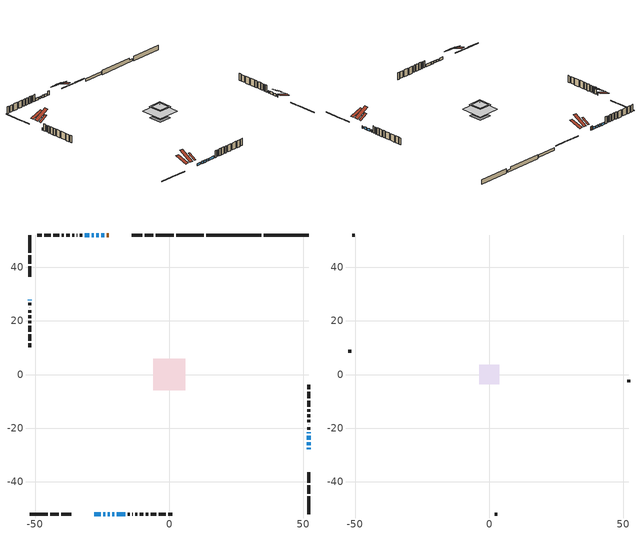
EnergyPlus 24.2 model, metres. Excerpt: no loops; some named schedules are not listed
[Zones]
conditioned space
 floor adiabatic (AdiabaticFloorConstruction): -5.89,-5.89 -5.89,5.89 5.89,5.89 5.89,-5.89 z1.83
 floor foundation (Slab1 construction): -3.08,-3.08 -3.08,3.08 3.08,3.08 3.08,-3.08 z-1.78
 floor foundation (Slab1 construction 1): -3.4,-3.4 -3.4,3.4 3.4,3.4 3.4,-3.4 z-1.58
 floor foundation (Slab1 construction 2): -2.42,-2.42 -2.42,2.42 2.42,2.42 2.42,-2.42 z-1.07
 wall outside (RimJoist1 construction): 1.63,51.97 -5.05,51.97 / -51.97,-51.97 -45.28,-51.97 / -51.97,51.97 -51.97,45.28 / 51.97,-51.97 51.97,-45.28 z0.61:0.91
 wall outside (RimJoist2 construction): -5.98,51.97 -9.12,51.97 / -44.35,-51.97 -41.21,-51.97 / -51.97,44.35 -51.97,41.21 / 51.97,-44.35 51.97,-41.21 z0.61:0.91
 wall outside (RimJoist3 construction): -10.05,51.97 -13.88,51.97 / -40.28,-51.97 -36.45,-51.97 / -51.97,40.28 -51.97,36.45 / 51.97,-40.28 51.97,-36.45 z0.61:0.91
 wall outside (AdiabaticWallConstruction 1): -22.46,51.97 -23.38,51.97 z0.61:2.64
 wall outside (AdiabaticWallConstruction): 51.97,-27.87 51.97,-27.32 / 51.97,-26.39 51.97,-25.25 / -27.87,-51.97 -25.56,-51.97 / -24.3,51.97 -25.42,51.97 / 51.97,-24.32 51.97,-22.87 / -24.63,-51.97 -23.82,-51.97 / -26.35,51.97 -27.16,51.97 / -51.97,27.87 -51.97,27.65 / 51.97,-21.95 51.97,-21.46 / -22.9,-51.97 -22.12,-51.97 / -28.09,51.97 -28.87,51.97 / -21.19,-51.97 -20.43,-51.97 / -19.5,-51.97 -16.46,-51.97 / -29.79,51.97 -31.57,51.97 z0.61:1.83
 wall outside (Wall1 construction): -32.5,51.97 -33.4,51.97 / -15.53,-51.97 -14.63,-51.97 / -51.97,26.72 -51.97,25.81 / 51.97,-20.53 51.97,-19.63 z0.61:4.27
 wall outside (Wall2 construction): -34.33,51.97 -34.4,51.97 / -13.7,-51.97 -13.63,-51.97 / -51.97,24.88 -51.97,24.82 / 51.97,-18.7 51.97,-18.63 z0.61:4.27
 wall outside (Wall3 construction): -35.33,51.97 -36.14,51.97 / -12.7,-51.97 -11.89,-51.97 / -51.97,23.89 -51.97,23.08 / 51.97,-17.7 51.97,-16.89 z0.61:4.27
 wall outside (Wall4 construction): -37.07,51.97 -38.29,51.97 / -10.96,-51.97 -9.74,-51.97 / -51.97,22.15 -51.97,20.92 / 51.97,-15.96 51.97,-14.74 z0.61:4.27
 wall outside (Wall5 construction): -39.22,51.97 -40.12,51.97 / -8.81,-51.97 -7.91,-51.97 / -51.97,20 -51.97,19.09 / 51.97,-13.81 51.97,-12.91 z0.61:4.27
 wall outside (Wall6 construction): -41.05,51.97 -43.2,51.97 / -6.98,-51.97 -4.83,-51.97 / -51.97,18.16 -51.97,16.01 / 51.97,-11.98 51.97,-9.83 z0.61:4.27
 wall outside (Wall7 construction): -44.13,51.97 -46.64,51.97 / -3.9,-51.97 -1.39,-51.97 / -51.97,15.09 -51.97,12.57 / 51.97,-8.9 51.97,-6.39 z0.61:4.27
 wall outside (Wall8 construction): -47.57,51.97 -49.13,51.97 / -0.46,-51.97 1.09,-51.97 / -51.97,11.65 -51.97,10.09 / 51.97,-5.46 51.97,-3.9 z0.61:4.27
 wall foundation (FoundationWall1 construction): 51.97,51.97 35.21,51.97 z-1.78:0.61
 wall foundation (FoundationWall2 construction): 13.85,51.97,-1.58 13.85,51.97,0.61 32.23,51.97,0.61 32.23,51.97,-0.49 34.28,51.97,-0.49 34.28,51.97,-1.58
 wall foundation (FoundationWall3 construction): 12.93,51.97 2.56,51.97 z-1.07:0.15
 window (WindowConstruction): 51.97,-27.87 51.97,-27.32 z0.61:1.83
 window (WindowConstruction 7): 51.97,-26.39 51.97,-25.25 z0.61:1.83
 window (WindowConstruction 8): -27.87,-51.97 -25.56,-51.97 z0.61:1.83
 window (WindowConstruction 9): -24.3,51.97 -25.42,51.97 z0.61:1.83
 window (WindowConstruction 10): 51.97,-24.32 51.97,-22.87 z0.61:1.83
 window (WindowConstruction 11): -24.63,-51.97 -23.83,-51.97 z0.61:1.83
 window (WindowConstruction 12): -26.35,51.97 -27.16,51.97 z0.61:1.83
 window (WindowConstruction 13): -51.97,27.87 -51.97,27.65 z0.61:1.83
 window (WindowConstruction 1): 51.97,-21.94 51.97,-21.46 z0.61:1.83
 window (WindowConstruction 2): -22.9,-51.97 -22.12,-51.97 z0.61:1.83
 window (WindowConstruction 3): -28.09,51.97 -28.87,51.97 z0.61:1.83
 window (WindowConstruction 4): -21.19,-51.97 -20.43,-51.97 z0.61:1.83
 window (WindowConstruction 5): -19.5,-51.97 -16.46,-51.97 z0.61:1.83
 window (WindowConstruction 6): -29.8,51.97 -31.57,51.97 z0.61:1.83
 door (Door): -22.47,51.97 -23.38,51.97 z0.61:2.64
 ceiling adiabatic (AdiabaticFloorConstruction): 5.89,-5.89 5.89,5.89 -5.89,5.89 -5.89,-5.89 z1.83
 roof outside (Roof5 construction): -21.54,51.97,4.27 -21.54,47.98,6.6 -20.38,47.98,6.6 -20.38,51.97,4.27; -28.8,-51.97,4.27 -28.8,-47.98,6.6 -29.96,-47.98,6.6 -29.96,-51.97,4.27; -51.97,28.8,4.27 -47.98,28.8,6.6 -47.98,29.96,6.6 -51.97,29.96,4.27; 51.97,-28.8,4.27 47.98,-28.8,6.6 47.98,-29.96,6.6 51.97,-29.96,4.27
attic - vented
 floor to conditioned space (Floor1 construction Reversed): -2.82,-2.82 -2.82,2.82 2.82,2.82 2.82,-2.82 z4.27
 floor to conditioned space (Floor2 construction Reversed): -1.9,-1.9 -1.9,1.9 1.9,1.9 1.9,-1.9 z4.27
 floor to conditioned space (Floor3 construction Reversed): -3.66,-3.66 -3.66,3.66 3.66,3.66 3.66,-3.66 z4.27
 wall outside (Wall9 construction): -50.05,51.97 -51.04,51.97 / 2.02,-51.97 3.01,-51.97 / -51.97,9.16 -51.97,8.18 / 51.97,-2.98 51.97,-1.99 z0.61:4.27
 roof outside (Roof1 construction): -16.56,51.97,4.27 -16.56,45.35,6.47 -14.81,45.35,6.47 -14.81,51.97,4.27; -33.78,-51.97,4.27 -33.78,-45.35,6.47 -35.53,-45.35,6.47 -35.53,-51.97,4.27; -51.97,33.78,4.27 -45.35,33.78,6.47 -45.35,35.53,6.47 -51.97,35.53,4.27; 51.97,-33.78,4.27 45.35,-33.78,6.47 45.35,-35.53,6.47 51.97,-35.53,4.27
 roof outside (Roof3 construction): -19.45,51.97,4.27 -19.45,45.17,8.23 -17.48,45.17,8.23 -17.48,51.97,4.27; -30.88,-51.97,4.27 -30.88,-45.17,8.23 -32.85,-45.17,8.23 -32.85,-51.97,4.27; -51.97,30.88,4.27 -45.17,30.88,8.23 -45.17,32.85,8.23 -51.97,32.85,4.27; 51.97,-30.88,4.27 45.17,-30.88,8.23 45.17,-32.85,8.23 51.97,-32.85,4.27
[Building]
Building 1: Terrain=Suburbs
[Site:Location]
Prince Albert AP_SK: Latitude {deg}=53.21; Longitude {deg}=-105.67; Time Zone {hr}=-6; Elevation {m}=428; Keep Site Location Information=Yes
[Site:GroundTemperature:Shallow]
-5.03068, -7.78458, -8.00512, -6.69825, -1.45193, 3.76996, 8.29705, 11.1649, 11.4085, 9.07601, 4.66436, -0.397337
[Site:WaterMainsTemperature]
Calculation Method=Schedule; Temperature Schedule=mains temperature schedule
[Material] Roughness=Rough; Thermal Absorptance=0.9
Name | Thickness {m} | Conductivity {W/m-K} | Density {kg/m3} | Specific Heat {J/kg-K} | Solar Absorptance | Visible Absorptance
asphalt or fiberglass shingles | 0.00635 | 0.162714 | 1121.4 | 1465.45 | 0.84 | 0.84
ceiling loosefill ins | 0.254 | 0.0480833 | 16.02 | 1046.75 | 0.7 | 0.7
ceiling loosefill ins 1 | 0.0846667 | 0.0480833 | 16.02 | 1046.75 | 0.7 | 0.7
ceiling stud and cavity | 0.1397 | 0.110961 | 65.682 | 1177.47 | 0.7 | 0.7
ceiling stud and cavity 1 | 0.1397 | 0.0852172 | 65.682 | 1177.47 | 0.7 | 0.7
ceiling stud and cavity 2 | 0.1397 | 0.0848526 | 65.682 | 1177.47 | 0.7 | 0.7
concrete 4.0 in. | 0.1016 | 1.803125 | 2242.8 | 837.4 | 0.7 | 0.7
concrete 8.0 in. | 0.2032 | 1.803125 | 2242.8 | 837.4 | 0.7 | 0.7
door material | 0.04445 | 0.053851 | 512.64 | 1214.23 | 0.7 | 0.7
exterior vertical ins | 0.080769 | 0.029427 | 32.04 | 1214.23 | 0.7 | 0.7
exterior vertical ins 1 | 0.00213351 | 0.029427 | 32.04 | 1214.23 | 0.7 | 0.7
floor covering | 0.0127 | 0.0433444 | 54.468 | 1339.84 | 0.6 | 0.6
floor rigid ins; wall rigid ins 2 | 0.512978 | 0.029427 | 32.04 | 1214.23 | 0.7 | 0.7
floor stud and cavity | 0.1397 | 1.75129 | 37.0049 | 1207.88 | 0.7 | 0.7
furniture material conditioned space 1 | 0.1524 | 0.115458 | 640.8 | 1214.23 | 0.6 | 0.6
gypsum board | 0.0127 | 0.160291 | 801 | 837.4 | 0.6 | 0.6
gypsum board 1 | 0.0127 | 0.160291 | 801 | 837.4 | 0.7 | 0.7
osb sheathing 0.5 in. | 0.0127 | 0.115458 | 512.64 | 1214.23 | 0.7 | 0.7
osb sheathing 0.75 in. | 0.01905 | 0.115458 | 512.64 | 1214.23 | 0.7 | 0.7
osb sheathing 2.0 in. | 0.0508 | 0.115458 | 512.64 | 1214.23 | 0.7 | 0.7
rim joist rigid ins; wall rigid ins 1 | 0.103632 | 0.029427 | 32.04 | 1214.23 | 0.7 | 0.7
rim joist rigid ins 1; wall rigid ins | 0.051816 | 0.029427 | 32.04 | 1214.23 | 0.7 | 0.7
rim joist stud and cavity | 0.0508 | 0.0474835 | 125.044 | 1163.47 | 0.6 | 0.6
rim joist stud and cavity 1 | 0.0508 | 0.0716628 | 125.044 | 1163.47 | 0.6 | 0.6
rim joist stud and cavity 2 | 0.0508 | 0.0423903 | 125.044 | 1163.47 | 0.6 | 0.6
roof stud and cavity | 0.2032 | 0.172583 | 78.34581 | 1123.46 | 0.7 | 0.7
wall stud and cavity | 0.1397 | 0.180727 | 139.0536 | 1170.24 | 0.7 | 0.7
wall stud and cavity 1 | 0.1397 | 0.244123 | 139.0536 | 1170.24 | 0.7 | 0.7
wall stud and cavity 10 | 0.0889 | 0.391764 | 83.0341 | 1211.67 | 0.7 | 0.7
wall stud and cavity 2 | 0.1397 | 0.186681 | 139.0536 | 1170.24 | 0.7 | 0.7
wall stud and cavity 3 | 0.1397 | 1.10207 | 139.0536 | 1170.24 | 0.7 | 0.7
wall stud and cavity 4 | 0.1397 | 0.0972285 | 139.0536 | 1170.24 | 0.7 | 0.7
wall stud and cavity 5 | 0.1397 | 0.175142 | 139.0536 | 1170.24 | 0.7 | 0.7
wall stud and cavity 6 | 0.1397 | 0.661202 | 139.0536 | 1170.24 | 0.7 | 0.7
wall stud and cavity 7 | 0.1397 | 0.133792 | 139.0536 | 1170.24 | 0.7 | 0.7
wall stud and cavity 8 | 0.0889 | 6.1454 | 50.32683 | 1063.81 | 0.6 | 0.6
wall stud and cavity 9 | 0.0889 | 0.380278 | 52.3479 | 1209.89 | 0.7 | 0.7
wood siding | 0.0254 | 0.102417 | 544.68 | 1172.36 | 0 | 0
wood siding 1 | 0.00254 | 0.102417 | 544.68 | 1172.36 | 0 | 0
wood siding 2; wood siding 3; wood siding 4 | 0.0254 | 0.102417 | 544.68 | 1172.36 | 0.7 | 0.7
[WindowMaterial:SimpleGlazingSystem]
Name | U-Factor {W/m2-K} | Solar Heat Gain Coefficient
WindowMaterial | 2.96732 | 0.62
WindowMaterial 1 | 2.97584 | 0.61
WindowMaterial 10 | 2.99401 | 0.59
WindowMaterial 11 | 3.04227 | 0.53
WindowMaterial 2 | 2.94631 | 0.64
WindowMaterial 3 | 2.77597 | 0.52
WindowMaterial 4 | 2.137767 | 0.54
WindowMaterial 5 | 2.96164 | 0.63
WindowMaterial 6 | 2.78222 | 0.56
WindowMaterial 7 | 2.01569 | 0.62
WindowMaterial 8 | 1.737468 | 0.56
WindowMaterial 9 | 2.78619 | 0.58
[Construction]
AdiabaticFloorConstruction: floor stud and cavity, floor rigid ins, osb sheathing 0.75 in., floor covering
AdiabaticWallConstruction: wood siding 3, wall rigid ins 2, wall stud and cavity 9, gypsum board
AdiabaticWallConstruction 1: wood siding 4, wall rigid ins 2, wall stud and cavity 9, gypsum board
Door: door material
Floor1 construction Reversed: gypsum board, ceiling stud and cavity, ceiling loosefill ins
Floor2 construction Reversed: gypsum board, ceiling stud and cavity 1, ceiling loosefill ins 1
Floor3 construction Reversed: gypsum board, ceiling stud and cavity 2, ceiling loosefill ins 1
FoundationWall1 construction: concrete 8.0 in., gypsum board 1
FoundationWall2 construction; FoundationWall3 construction: concrete 8.0 in.
furniture construction conditioned space 1: furniture material conditioned space 1
PartitionWallConstruction: gypsum board, wall stud and cavity 10, gypsum board
RimJoist1 construction: wood siding 2, osb sheathing 2.0 in., rim joist stud and cavity
RimJoist2 construction: wood siding 2, rim joist rigid ins, osb sheathing 2.0 in., rim joist stud and cavity 1
RimJoist3 construction: wood siding 2, rim joist rigid ins 1, osb sheathing 2.0 in., rim joist stud and cavity 2
Roof1 construction; Roof3 construction: asphalt or fiberglass shingles
Roof5 construction: asphalt or fiberglass shingles, osb sheathing 0.75 in., roof stud and cavity, gypsum board
Slab1 construction; Slab1 construction 1; Slab1 construction 2: concrete 4.0 in.
Wall1 construction: wood siding, wall rigid ins, osb sheathing 0.5 in., wall stud and cavity, gypsum board
Wall2 construction: wood siding, wall rigid ins, osb sheathing 0.5 in., wall stud and cavity 1, gypsum board
Wall3 construction: wood siding, wall rigid ins, osb sheathing 0.5 in., wall stud and cavity 2, gypsum board
Wall4 construction: wood siding, osb sheathing 0.5 in., wall stud and cavity 3, gypsum board
Wall5 construction: wood siding, osb sheathing 0.5 in., wall stud and cavity 4, gypsum board
Wall6 construction: wood siding, wall rigid ins, osb sheathing 0.5 in., wall stud and cavity 5, gypsum board
Wall7 construction: wood siding, wall rigid ins 1, osb sheathing 0.5 in., wall stud and cavity 6, gypsum board
Wall8 construction: wood siding, wall rigid ins, osb sheathing 0.5 in., wall stud and cavity 7, gypsum board
Wall9 construction: wood siding 1, wall stud and cavity 8
WindowConstruction: WindowMaterial
WindowConstruction 1: WindowMaterial 1
WindowConstruction 10: WindowMaterial 9
WindowConstruction 11; WindowConstruction 12: WindowMaterial 10
WindowConstruction 13: WindowMaterial 11
WindowConstruction 2; WindowConstruction 3: WindowMaterial 2
WindowConstruction 4: WindowMaterial 3
WindowConstruction 5: WindowMaterial 4
WindowConstruction 6: WindowMaterial 5
WindowConstruction 7: WindowMaterial 6
WindowConstruction 8: WindowMaterial 7
WindowConstruction 9: WindowMaterial 8
[Zone] Multiplier=1; Part of Total Floor Area=Yes
Name | Volume {m3}
attic - vented | 69.1198
conditioned space | 615.9
[Space]
Name | Zone | Volume {m3}
attic - vented 1 | attic - vented | 69.1198
conditioned space 1 | conditioned space | 615.9
[ZoneInfiltration:EffectiveLeakageArea]
infil attic - vented 1: Zone or Space=attic - vented 1; Schedule=Always On Discrete; Effective Air Leakage Area {cm2}=3518.47; Stack Coefficient=0.000530146; Wind Coefficient=1.55567e-05
[ZoneMixing]
whole house fan mix: Zone or Space=attic - vented; Schedule=Always On Continuous; Design Flow Rate Calculation Method=Flow/Zone; Design Flow Rate {m3/s}=0; Source Zone or Space=conditioned space
[SurfaceProperty:ExposedFoundationPerimeter] Exposed Perimeter Calculation Method=TotalExposedPerimeter
Name | Total Exposed Perimeter {m}
Slab1 | 16.764
Slab1 1 | 20.422
Slab1 2 | 10.363
[InternalMass] Zone or ZoneList=conditioned space; Space or SpaceList=conditioned space 1
Name | Construction | Surface Area {m2}
furniture mass conditioned space 1 | furniture construction conditioned space 1 | 98.5689
partition wall mass | PartitionWallConstruction | 246.422
[Lights]
interior lighting: Zone or ZoneList or Space or SpaceList=conditioned space 1; Schedule=interior lighting schedule; Design Level Calculation Method=LightingLevel; Lighting Level {W}=343.2; Return Air Fraction=0; Fraction Radiant=0.6; Fraction Visible=0.2; Fraction Replaceable=1
[People]
occupants: Zone or ZoneList or Space or SpaceList=conditioned space 1; Number of People Schedule=occupants schedule; Number of People Calculation Method=People; Number of People=3; Fraction Radiant=0.314171; Sensible Heat Fraction=0.56303; Activity Level Schedule=occupants activity schedule; Carbon Dioxide Generation Rate {m3/s-W}=0; Enable ASHRAE 55 Comfort Warnings=No; Mean Radiant Temperature Calculation Type=EnclosureAveraged
[ElectricEquipment] Zone or ZoneList or Space or SpaceList=conditioned space 1; Design Level Calculation Method=EquipmentLevel
Name | Schedule | Design Level {W} | Fraction Latent | Fraction Radiant | Fraction Lost
clothes dryer | clothes dryer schedule | 140.772 | 0.015 | 0.081 | 0.85
clothes washer | clothes washer schedule | 32.1985 | 0.03 | 0.162 | 0.7
cooking range | cooking range schedule | 215.147 | 0.08 | 0.432 | 0.2
dishwasher | dishwasher schedule | 66.8632 | 0.3 | 0.18 | 0.4
fridge | fridge schedule | 72.9452 | 0 | 0.6 | 0
mech vent house fan | mech vent house fan schedule | 0 | 0 | 0 | 1
mech vent house fan cfis | mech vent house fan cfis schedule | 0 | 0 | 0 | 0
misc plug loads | misc plug loads schedule | 494.7 | 0.045 | 0.513 | 0.1
whole house fan | Always On Discrete | 0 | 0 | 0 | 1
[OtherEquipment] Zone or ZoneList or Space or SpaceList=conditioned space 1; Design Level Calculation Method=EquipmentLevel
Name | Fuel Type | Schedule | Design Level {W} | Fraction Latent | Fraction Radiant | Fraction Lost
clothes dryer 1 | Electricity | clothes dryer schedule | 0 | 0.015 | 0.081 | 0.85
cooking range 1 | Electricity | cooking range schedule | 0 | 0.08 | 0.432 | 0.2
general water use latent | None | general water use schedule | 62.594 | 1 | 0 | 0
general water use sensible | None | general water use schedule | -61.6891 | 0 | 0.6 | 0
mech vent house fan latent load | None | Always On Discrete | 0 | 1 | 0 | 0
mech vent house fan sensible load | None | Always On Discrete | 0 | 0 | 0 | 0
water heater energy adjustment1 | NaturalGas | Always On Discrete | 0.01 | 0 | 0 | 1
[ZoneInfiltration:DesignFlowRate] Zone or ZoneList or Space or SpaceList=conditioned space 1; Schedule=Always On Discrete; Design Flow Rate Calculation Method=Flow/Zone; Design Flow Rate {m3/s}=0
infil flow; natural vent flow; whole house fan flow
[Foundation:Kiva] Initial Indoor Air Temperature {C}=21; Wall Depth Below Slab {m}=0.2032
Name | Wall Height Above Grade {m} | Custom Block Material Name 1 | Custom Block Depth 1 {m} | Custom Block X Position 1 {m} | Custom Block Z Position 1 {m}
Foundation Kiva 1 | 0.609996 | exterior vertical ins | 2.39 | 0.2159 | 0
Foundation Kiva 2 | 0.609996 | exterior vertical ins 1 | 2.189988 | 0.2032 | 0
Foundation Kiva 3 | 0.149992
[Foundation:Kiva:Settings]
Soil Conductivity {W/m-K}=0.849921; Soil Density {kg/m3}=1842.3; Soil Specific Heat {J/kg-K}=418.7; Ground Solar Absorptivity=0.9; Ground Thermal Absorptivity=0.9; Ground Surface Roughness {m}=0.03; Far-Field Width {m}=40; Deep-Ground Boundary Condition=ZeroFlux; Deep-Ground Depth {m}=40; Minimum Cell Dimension {m}=0.2; Maximum Cell Growth Coefficient=3; Simulation Timestep=Timestep
[Exterior:Lights]
exterior lighting: Schedule=exterior lighting schedule; Design Level {W}=75.6
[Schedule:Constant]
Name | Hourly Value
Always On Continuous; mech vent house fan schedule; mech vent house fan cfis schedule; Always On Discrete | 1
occupants activity schedule | 117.228
fridge schedule | 0
[Schedule:Week:Daily]
interior lighting schedule Week Rule - Jan1-Jan27: interior lighting schedule day, interior lighting schedule day, interior lighting schedule day, interior lighting schedule day, interior lighting schedule day, interior lighting schedule day, interior lighting schedule day, interior lighting schedule default day, interior lighting schedule default day, interior lighting schedule default day, interior lighting schedule default day, interior lighting schedule default day
interior lighting schedule Week Rule - Jan28-Feb3: interior lighting schedule day, interior lighting schedule day, interior lighting schedule day, interior lighting schedule day, interior lighting schedule day 1, interior lighting schedule day 1, interior lighting schedule day 1, interior lighting schedule default day, interior lighting schedule default day, interior lighting schedule default day, interior lighting schedule default day, interior lighting schedule default day
interior lighting schedule Week Rule - Feb4-Feb24: interior lighting schedule day 1, interior lighting schedule day 1, interior lighting schedule day 1, interior lighting schedule day 1, interior lighting schedule day 1, interior lighting schedule day 1, interior lighting schedule day 1, interior lighting schedule default day, interior lighting schedule default day, interior lighting schedule default day, interior lighting schedule default day, interior lighting schedule default day
interior lighting schedule Week Rule - Feb25-Mar3: interior lighting schedule day 1, interior lighting schedule day 1, interior lighting schedule day 1, interior lighting schedule day 1, interior lighting schedule day 2, interior lighting schedule day 2, interior lighting schedule day 2, interior lighting schedule default day, interior lighting schedule default day, interior lighting schedule default day, interior lighting schedule default day, interior lighting schedule default day
interior lighting schedule Week Rule - Mar4-Mar31: interior lighting schedule day 2, interior lighting schedule day 2, interior lighting schedule day 2, interior lighting schedule day 2, interior lighting schedule day 2, interior lighting schedule day 2, interior lighting schedule day 2, interior lighting schedule default day, interior lighting schedule default day, interior lighting schedule default day, interior lighting schedule default day, interior lighting schedule default day
interior lighting schedule Week Rule - Apr1-Apr28: interior lighting schedule day 3, interior lighting schedule day 3, interior lighting schedule day 3, interior lighting schedule day 3, interior lighting schedule day 3, interior lighting schedule day 3, interior lighting schedule day 3, interior lighting schedule default day, interior lighting schedule default day, interior lighting schedule default day, interior lighting schedule default day, interior lighting schedule default day
interior lighting schedule Week Rule - Apr29-May5: interior lighting schedule day 3, interior lighting schedule day 3, interior lighting schedule day 4, interior lighting schedule day 4, interior lighting schedule day 4, interior lighting schedule day 4, interior lighting schedule day 4, interior lighting schedule default day, interior lighting schedule default day, interior lighting schedule default day, interior lighting schedule default day, interior lighting schedule default day
interior lighting schedule Week Rule - May6-May26: interior lighting schedule day 4, interior lighting schedule day 4, interior lighting schedule day 4, interior lighting schedule day 4, interior lighting schedule day 4, interior lighting schedule day 4, interior lighting schedule day 4, interior lighting schedule default day, interior lighting schedule default day, interior lighting schedule default day, interior lighting schedule default day, interior lighting schedule default day
interior lighting schedule Week Rule - May27-Jun2: interior lighting schedule day 4, interior lighting schedule day 4, interior lighting schedule day 4, interior lighting schedule day 4, interior lighting schedule day 4, interior lighting schedule day 5, interior lighting schedule day 5, interior lighting schedule default day, interior lighting schedule default day, interior lighting schedule default day, interior lighting schedule default day, interior lighting schedule default day
interior lighting schedule Week Rule - Jun3-Jun30: interior lighting schedule day 5, interior lighting schedule day 5, interior lighting schedule day 5, interior lighting schedule day 5, interior lighting schedule day 5, interior lighting schedule day 5, interior lighting schedule day 5, interior lighting schedule default day, interior lighting schedule default day, interior lighting schedule default day, interior lighting schedule default day, interior lighting schedule default day
interior lighting schedule Week Rule - Jul1-Jul28: interior lighting schedule day 6, interior lighting schedule day 6, interior lighting schedule day 6, interior lighting schedule day 6, interior lighting schedule day 6, interior lighting schedule day 6, interior lighting schedule day 6, interior lighting schedule default day, interior lighting schedule default day, interior lighting schedule default day, interior lighting schedule default day, interior lighting schedule default day
interior lighting schedule Week Rule - Jul29-Aug4: interior lighting schedule day 6, interior lighting schedule day 6, interior lighting schedule day 6, interior lighting schedule day 7, interior lighting schedule day 7, interior lighting schedule day 7, interior lighting schedule day 7, interior lighting schedule default day, interior lighting schedule default day, interior lighting schedule default day, interior lighting schedule default day, interior lighting schedule default day
interior lighting schedule Week Rule - Aug5-Aug25: interior lighting schedule day 7, interior lighting schedule day 7, interior lighting schedule day 7, interior lighting schedule day 7, interior lighting schedule day 7, interior lighting schedule day 7, interior lighting schedule day 7, interior lighting schedule default day, interior lighting schedule default day, interior lighting schedule default day, interior lighting schedule default day, interior lighting schedule default day
interior lighting schedule Week Rule - Aug26-Sep1: interior lighting schedule day 7, interior lighting schedule day 7, interior lighting schedule day 7, interior lighting schedule day 7, interior lighting schedule day 7, interior lighting schedule day 7, interior lighting schedule day 8, interior lighting schedule default day, interior lighting schedule default day, interior lighting schedule default day, interior lighting schedule default day, interior lighting schedule default day
interior lighting schedule Week Rule - Sep2-Sep29: interior lighting schedule day 8, interior lighting schedule day 8, interior lighting schedule day 8, interior lighting schedule day 8, interior lighting schedule day 8, interior lighting schedule day 8, interior lighting schedule day 8, interior lighting schedule default day, interior lighting schedule default day, interior lighting schedule default day, interior lighting schedule default day, interior lighting schedule default day
interior lighting schedule Week Rule - Sep30-Oct6: interior lighting schedule day 8, interior lighting schedule day 9, interior lighting schedule day 9, interior lighting schedule day 9, interior lighting schedule day 9, interior lighting schedule day 9, interior lighting schedule day 9, interior lighting schedule default day, interior lighting schedule default day, interior lighting schedule default day, interior lighting schedule default day, interior lighting schedule default day
interior lighting schedule Week Rule - Oct7-Oct27: interior lighting schedule day 9, interior lighting schedule day 9, interior lighting schedule day 9, interior lighting schedule day 9, interior lighting schedule day 9, interior lighting schedule day 9, interior lighting schedule day 9, interior lighting schedule default day, interior lighting schedule default day, interior lighting schedule default day, interior lighting schedule default day, interior lighting schedule default day
interior lighting schedule Week Rule - Oct28-Nov3: interior lighting schedule day 9, interior lighting schedule day 9, interior lighting schedule day 9, interior lighting schedule day 9, interior lighting schedule day 10, interior lighting schedule day 10, interior lighting schedule day 10, interior lighting schedule default day, interior lighting schedule default day, interior lighting schedule default day, interior lighting schedule default day, interior lighting schedule default day
interior lighting schedule Week Rule - Nov4-Nov24: interior lighting schedule day 10, interior lighting schedule day 10, interior lighting schedule day 10, interior lighting schedule day 10, interior lighting schedule day 10, interior lighting schedule day 10, interior lighting schedule day 10, interior lighting schedule default day, interior lighting schedule default day, interior lighting schedule default day, interior lighting schedule default day, interior lighting schedule default day
interior lighting schedule Week Rule - Nov25-Dec1: interior lighting schedule day 10, interior lighting schedule day 10, interior lighting schedule day 10, interior lighting schedule day 10, interior lighting schedule day 10, interior lighting schedule day 10, interior lighting schedule day 11, interior lighting schedule default day, interior lighting schedule default day, interior lighting schedule default day, interior lighting schedule default day, interior lighting schedule default day
interior lighting schedule Week Rule - Dec2-Dec31: interior lighting schedule day 11, interior lighting schedule day 11, interior lighting schedule day 11, interior lighting schedule day 11, interior lighting schedule day 11, interior lighting schedule day 11, interior lighting schedule day 11, interior lighting schedule default day, interior lighting schedule default day, interior lighting schedule default day, interior lighting schedule default day, interior lighting schedule default day
occupants schedule Week Rule - Jan1-Dec31: occupants schedule day, occupants schedule day, occupants schedule day, occupants schedule day, occupants schedule day, occupants schedule day, occupants schedule day, occupants schedule default day, occupants schedule default day, occupants schedule default day, occupants schedule default day, occupants schedule default day
clothes dryer schedule Week Rule - Jan1-Dec31: clothes dryer schedule day, clothes dryer schedule day, clothes dryer schedule day, clothes dryer schedule day, clothes dryer schedule day, clothes dryer schedule day, clothes dryer schedule day, clothes dryer schedule default day, clothes dryer schedule default day, clothes dryer schedule default day, clothes dryer schedule default day, clothes dryer schedule default day
clothes washer schedule Week Rule - Jan1-Dec31: clothes washer schedule day, clothes washer schedule day, clothes washer schedule day, clothes washer schedule day, clothes washer schedule day, clothes washer schedule day, clothes washer schedule day, clothes washer schedule default day, clothes washer schedule default day, clothes washer schedule default day, clothes washer schedule default day, clothes washer schedule default day
cooking range schedule Week Rule - Jan1-Dec31: cooking range schedule day, cooking range schedule day, cooking range schedule day, cooking range schedule day, cooking range schedule day, cooking range schedule day, cooking range schedule day, cooking range schedule default day, cooking range schedule default day, cooking range schedule default day, cooking range schedule default day, cooking range schedule default day
dishwasher schedule Week Rule - Jan1-Dec31: dishwasher schedule day, dishwasher schedule day, dishwasher schedule day, dishwasher schedule day, dishwasher schedule day, dishwasher schedule day, dishwasher schedule day, dishwasher schedule default day, dishwasher schedule default day, dishwasher schedule default day, dishwasher schedule default day, dishwasher schedule default day
misc plug loads schedule Week Rule - Jan1-Dec31: misc plug loads schedule day, misc plug loads schedule day, misc plug loads schedule day, misc plug loads schedule day, misc plug loads schedule day, misc plug loads schedule day, misc plug loads schedule day, misc plug loads schedule default day, misc plug loads schedule default day, misc plug loads schedule default day, misc plug loads schedule default day, misc plug loads schedule default day
general water use schedule Week Rule - Jan1-Dec31: general water use schedule day, general water use schedule day, general water use schedule day, general water use schedule day, general water use schedule day, general water use schedule day, general water use schedule day, general water use schedule default day, general water use schedule default day, general water use schedule default day, general water use schedule default day, general water use schedule default day
exterior lighting schedule Week Rule - Jan1-Jan27: exterior lighting schedule day, exterior lighting schedule day, exterior lighting schedule day, exterior lighting schedule day, exterior lighting schedule day, exterior lighting schedule day, exterior lighting schedule day, exterior lighting schedule default day, exterior lighting schedule default day, exterior lighting schedule default day, exterior lighting schedule default day, exterior lighting schedule default day
exterior lighting schedule Week Rule - Jan28-Feb3: exterior lighting schedule day, exterior lighting schedule day, exterior lighting schedule day, exterior lighting schedule day, exterior lighting schedule day 1, exterior lighting schedule day 1, exterior lighting schedule day 1, exterior lighting schedule default day, exterior lighting schedule default day, exterior lighting schedule default day, exterior lighting schedule default day, exterior lighting schedule default day
exterior lighting schedule Week Rule - Feb4-Feb24: exterior lighting schedule day 1, exterior lighting schedule day 1, exterior lighting schedule day 1, exterior lighting schedule day 1, exterior lighting schedule day 1, exterior lighting schedule day 1, exterior lighting schedule day 1, exterior lighting schedule default day, exterior lighting schedule default day, exterior lighting schedule default day, exterior lighting schedule default day, exterior lighting schedule default day
exterior lighting schedule Week Rule - Feb25-Mar3: exterior lighting schedule day 1, exterior lighting schedule day 1, exterior lighting schedule day 1, exterior lighting schedule day 1, exterior lighting schedule day 2, exterior lighting schedule day 2, exterior lighting schedule day 2, exterior lighting schedule default day, exterior lighting schedule default day, exterior lighting schedule default day, exterior lighting schedule default day, exterior lighting schedule default day
exterior lighting schedule Week Rule - Mar4-Mar31: exterior lighting schedule day 2, exterior lighting schedule day 2, exterior lighting schedule day 2, exterior lighting schedule day 2, exterior lighting schedule day 2, exterior lighting schedule day 2, exterior lighting schedule day 2, exterior lighting schedule default day, exterior lighting schedule default day, exterior lighting schedule default day, exterior lighting schedule default day, exterior lighting schedule default day
exterior lighting schedule Week Rule - Apr1-Apr28: exterior lighting schedule day 3, exterior lighting schedule day 3, exterior lighting schedule day 3, exterior lighting schedule day 3, exterior lighting schedule day 3, exterior lighting schedule day 3, exterior lighting schedule day 3, exterior lighting schedule default day, exterior lighting schedule default day, exterior lighting schedule default day, exterior lighting schedule default day, exterior lighting schedule default day
exterior lighting schedule Week Rule - Apr29-May5: exterior lighting schedule day 3, exterior lighting schedule day 3, exterior lighting schedule day 4, exterior lighting schedule day 4, exterior lighting schedule day 4, exterior lighting schedule day 4, exterior lighting schedule day 4, exterior lighting schedule default day, exterior lighting schedule default day, exterior lighting schedule default day, exterior lighting schedule default day, exterior lighting schedule default day
exterior lighting schedule Week Rule - May6-May26: exterior lighting schedule day 4, exterior lighting schedule day 4, exterior lighting schedule day 4, exterior lighting schedule day 4, exterior lighting schedule day 4, exterior lighting schedule day 4, exterior lighting schedule day 4, exterior lighting schedule default day, exterior lighting schedule default day, exterior lighting schedule default day, exterior lighting schedule default day, exterior lighting schedule default day
[Schedule:Year]
interior lighting schedule: interior lighting schedule Week Rule - Jan1-Jan27, 1, 1, 1, 27, interior lighting schedule Week Rule - Jan28-Feb3, 1, 28, 2, 3, interior lighting schedule Week Rule - Feb4-Feb24, 2, 4, 2, 24, interior lighting schedule Week Rule - Feb25-Mar3, 2, 25, 3, 3, interior lighting schedule Week Rule - Mar4-Mar31, 3, 4, 3, 31, interior lighting schedule Week Rule - Apr1-Apr28, 4, 1, 4, 28, interior lighting schedule Week Rule - Apr29-May5, 4, 29, 5, 5, interior lighting schedule Week Rule - May6-May26, 5, 6, 5, 26, interior lighting schedule Week Rule - May27-Jun2, 5, 27, 6, 2, interior lighting schedule Week Rule - Jun3-Jun30, 6, 3, 6, 30, interior lighting schedule Week Rule - Jul1-Jul28, 7, 1, 7, 28, interior lighting schedule Week Rule - Jul29-Aug4, 7, 29, 8, 4, interior lighting schedule Week Rule - Aug5-Aug25, 8, 5, 8, 25, interior lighting schedule Week Rule - Aug26-Sep1, 8, 26, 9, 1, interior lighting schedule Week Rule - Sep2-Sep29, 9, 2, 9, 29, interior lighting schedule Week Rule - Sep30-Oct6, 9, 30, 10, 6, interior lighting schedule Week Rule - Oct7-Oct27, 10, 7, 10, 27, interior lighting schedule Week Rule - Oct28-Nov3, 10, 28, 11, 3, interior lighting schedule Week Rule - Nov4-Nov24, 11, 4, 11, 24, interior lighting schedule Week Rule - Nov25-Dec1, 11, 25, 12, 1, interior lighting schedule Week Rule - Dec2-Dec31, 12, 2, 12, 31
occupants schedule: occupants schedule Week Rule - Jan1-Dec31, 1, 1, 12, 31
clothes dryer schedule: clothes dryer schedule Week Rule - Jan1-Dec31, 1, 1, 12, 31
clothes washer schedule: clothes washer schedule Week Rule - Jan1-Dec31, 1, 1, 12, 31
cooking range schedule: cooking range schedule Week Rule - Jan1-Dec31, 1, 1, 12, 31
dishwasher schedule: dishwasher schedule Week Rule - Jan1-Dec31, 1, 1, 12, 31
misc plug loads schedule: misc plug loads schedule Week Rule - Jan1-Dec31, 1, 1, 12, 31
general water use schedule: general water use schedule Week Rule - Jan1-Dec31, 1, 1, 12, 31
exterior lighting schedule: exterior lighting schedule Week Rule - Jan1-Jan27, 1, 1, 1, 27, exterior lighting schedule Week Rule - Jan28-Feb3, 1, 28, 2, 3, exterior lighting schedule Week Rule - Feb4-Feb24, 2, 4, 2, 24, exterior lighting schedule Week Rule - Feb25-Mar3, 2, 25, 3, 3, exterior lighting schedule Week Rule - Mar4-Mar31, 3, 4, 3, 31, exterior lighting schedule Week Rule - Apr1-Apr28, 4, 1, 4, 28, exterior lighting schedule Week Rule - Apr29-May5, 4, 29, 5, 5, exterior lighting schedule Week Rule - May6-May26, 5, 6, 5, 26, exterior lighting schedule Week Rule - May27-Jun2, 5, 27, 6, 2, exterior lighting schedule Week Rule - Jun3-Jun30, 6, 3, 6, 30, exterior lighting schedule Week Rule - Jul1-Jul28, 7, 1, 7, 28, exterior lighting schedule Week Rule - Jul29-Aug4, 7, 29, 8, 4, exterior lighting schedule Week Rule - Aug5-Aug25, 8, 5, 8, 25, exterior lighting schedule Week Rule - Aug26-Sep1, 8, 26, 9, 1, exterior lighting schedule Week Rule - Sep2-Sep29, 9, 2, 9, 29, exterior lighting schedule Week Rule - Sep30-Oct6, 9, 30, 10, 6, exterior lighting schedule Week Rule - Oct7-Oct27, 10, 7, 10, 27, exterior lighting schedule Week Rule - Oct28-Nov3, 10, 28, 11, 3, exterior lighting schedule Week Rule - Nov4-Nov24, 11, 4, 11, 24, exterior lighting schedule Week Rule - Nov25-Dec1, 11, 25, 12, 1, exterior lighting schedule Week Rule - Dec2-Dec31, 12, 2, 12, 31
[Schedule:Compact]
mains temperature schedule: Through: 01/01, For: AllDays, Until: 24:00, 1.89278, Through: 01/02, For: AllDays, Until: 24:00, 1.81278, Through: 01/03, For: AllDays, Until: 24:00, 1.73389, Through: 01/04, For: AllDays, Until: 24:00, 1.65611, Through: 01/05, For: AllDays, Until: 24:00, 1.57889, Through: 01/06, For: AllDays, Until: 24:00, 1.50278, Through: 01/07, For: AllDays, Until: 24:00, 1.42722, Through: 01/08, For: AllDays, Until: 24:00, 1.35333, Through: 01/09, For: AllDays, Until: 24:00, 1.28056, Through: 01/10, For: AllDays, Until: 24:00, 1.20833, Through: 01/11, For: AllDays, Until: 24:00, 1.13722, Through: 01/12, For: AllDays, Until: 24:00, 1.06778, Through: 01/13, For: AllDays, Until: 24:00, 0.998889, Through: 01/14, For: AllDays, Until: 24:00, 0.931667, Through: 01/15, For: AllDays, Until: 24:00, 0.865, Through: 01/16, For: AllDays, Until: 24:00, 0.8, Through: 01/17, For: AllDays, Until: 24:00, 0.736111, Through: 01/18, For: AllDays, Until: 24:00, 0.673333, Through: 01/19, For: AllDays, Until: 24:00, 0.611667, Through: 01/20, For: AllDays, Until: 24:00, 0.551667, Through: 01/21, For: AllDays, Until: 24:00, 0.492778, Through: 01/22, For: AllDays, Until: 24:00, 0.435, Through: 01/23, For: AllDays, Until: 24:00, 0.378333, Through: 01/24, For: AllDays, Until: 24:00, 0.323333, Through: 01/25, For: AllDays, Until: 24:00, 0.27, Through: 01/26, For: AllDays, Until: 24:00, 0.217778, Through: 01/27, For: AllDays, Until: 24:00, 0.166667, Through: 01/28, For: AllDays, Until: 24:00, 0.117222, Through: 01/29, For: AllDays, Until: 24:00, 0.0688889, Through: 01/30, For: AllDays, Until: 24:00, 0.0222222, Through: 01/31, For: AllDays, Until: 24:00, 0, Through: 02/01, For: AllDays, Until: 24:00, 0, Through: 02/02, For: AllDays, Until: 24:00, 0, Through: 02/03, For: AllDays, Until: 24:00, 0, Through: 02/04, For: AllDays, Until: 24:00, 0, Through: 02/05, For: AllDays, Until: 24:00, 0, Through: 02/06, For: AllDays, Until: 24:00, 0, Through: 02/07, For: AllDays, Until: 24:00, 0, Through: 02/08, For: AllDays, Until: 24:00, 0, Through: 02/09, For: AllDays, Until: 24:00, 0, Through: 02/10, For: AllDays, Until: 24:00, 0, Through: 02/11, For: AllDays, Until: 24:00, 0, Through: 02/12, For: AllDays, Until: 24:00, 0, Through: 02/13, For: AllDays, Until: 24:00, 0, Through: 02/14, For: AllDays, Until: 24:00, 0, Through: 02/15, For: AllDays, Until: 24:00, 0, Through: 02/16, For: AllDays, Until: 24:00, 0, Through: 02/17, For: AllDays, Until: 24:00, 0, Through: 02/18, For: AllDays, Until: 24:00, 0, Through: 02/19, For: AllDays, Until: 24:00, 0, Through: 02/20, For: AllDays, Until: 24:00, 0, Through: 02/21, For: AllDays, Until: 24:00, 0, Through: 02/22, For: AllDays, Until: 24:00, 0, Through: 02/23, For: AllDays, Until: 24:00, 0, Through: 02/24, For: AllDays, Until: 24:00, 0, Through: 02/25, For: AllDays, Until: 24:00, 0, Through: 02/26, For: AllDays, Until: 24:00, 0, Through: 02/27, For: AllDays, Until: 24:00, 0, Through: 02/28, For: AllDays, Until: 24:00, 0, Through: 03/01, For: AllDays, Until: 24:00, 0, Through: 03/02, For: AllDays, Until: 24:00, 0, Through: 03/03, For: AllDays, Until: 24:00, 0, Through: 03/04, For: AllDays, Until: 24:00, 0, Through: 03/05, For: AllDays, Until: 24:00, 0, Through: 03/06, For: AllDays, Until: 24:00, 0, Through: 03/07, For: AllDays, Until: 24:00, 0, Through: 03/08, For: AllDays, Until: 24:00, 0, Through: 03/09, For: AllDays, Until: 24:00, 0, Through: 03/10, For: AllDays, Until: 24:00, 0, Through: 03/11, For: AllDays, Until: 24:00, 0, Through: 03/12, For: AllDays, Until: 24:00, 0, Through: 03/13, For: AllDays, Until: 24:00, 0, Through: 03/14, For: AllDays, Until: 24:00, 0, Through: 03/15, For: AllDays, Until: 24:00, 0, Through: 03/16, For: AllDays, Until: 24:00, 0, Through: 03/17, For: AllDays, Until: 24:00, 0, Through: 03/18, For: AllDays, Until: 24:00, 0, Through: 03/19, For: AllDays, Until: 24:00, 0, Through: 03/20, For: AllDays, Until: 24:00, 0, Through: 03/21, For: AllDays, Until: 24:00, 0, Through: 03/22, For: AllDays, Until: 24:00, 0, Through: 03/23, For: AllDays, Until: 24:00, 0, Through: 03/24, For: AllDays, Until: 24:00, 0, Through: 03/25, For: AllDays, Until: 24:00, 0, Through: 03/26, For: AllDays, Until: 24:00, 0, Through: 03/27, For: AllDays, Until: 24:00, 0, Through: 03/28, For: AllDays, Until: 24:00, 0, Through: 03/29, For: AllDays, Until: 24:00, 0.00222222, Through: 03/30, For: AllDays, Until: 24:00, 0.0483333, Through: 03/31, For: AllDays, Until: 24:00, 0.0961111, Through: 04/01, For: AllDays, Until: 24:00, 0.145, Through: 04/02, For: AllDays, Until: 24:00, 0.195, Through: 04/03, For: AllDays, Until: 24:00, 0.246667, Through: 04/04, For: AllDays, Until: 24:00, 0.3, Through: 04/05, For: AllDays, Until: 24:00, 0.354444, Through: 04/06, For: AllDays, Until: 24:00, 0.41, Through: 04/07, For: AllDays, Until: 24:00, 0.467222, Through: 04/08, For: AllDays, Until: 24:00, 0.525556, Through: 04/09, For: AllDays, Until: 24:00, 0.585, Through: 04/10, For: AllDays, Until: 24:00, 0.646111, Through: 04/11, For: AllDays, Until: 24:00, 0.708333, Through: 04/12, For: AllDays, Until: 24:00, 0.771667, Through: 04/13, For: AllDays, Until: 24:00, 0.836111, Through: 04/14, For: AllDays, Until: 24:00, 0.902222, Through: 04/15, For: AllDays, Until: 24:00, 0.968889, Through: 04/16, For: AllDays, Until: 24:00, 1.03722, Through: 04/17, For: AllDays, Until: 24:00, 1.10667, Through: 04/18, For: AllDays, Until: 24:00, 1.17722, Through: 04/19, For: AllDays, Until: 24:00, 1.24833, Through: 04/20, For: AllDays, Until: 24:00, 1.32111, Through: 04/21, For: AllDays, Until: 24:00, 1.395, Through: 04/22, For: AllDays, Until: 24:00, 1.46944, Through: 04/23, For: AllDays, Until: 24:00, 1.545, Through: 04/24, For: AllDays, Until: 24:00, 1.62167, Through: 04/25, For: AllDays, Until: 24:00, 1.69944, Through: 04/26, For: AllDays, Until: 24:00, 1.77833, Through: 04/27, For: AllDays, Until: 24:00, 1.85778, Through: 04/28, For: AllDays, Until: 24:00, 1.93778, Through: 04/29, For: AllDays, Until: 24:00, 2.01944, Through: 04/30, For: AllDays, Until: 24:00, 2.10111, Through: 05/01, For: AllDays, Until: 24:00, 2.18444, Through: 05/02, For: AllDays, Until: 24:00, 2.26778, Through: 05/03, For: AllDays, Until: 24:00, 2.35278, Through: 05/04, For: AllDays, Until: 24:00, 2.43778, Through: 05/05, For: AllDays, Until: 24:00, 2.52389, Through: 05/06, For: AllDays, Until: 24:00, 2.61056, Through: 05/07, For: AllDays, Until: 24:00, 2.69778, Through: 05/08, For: AllDays, Until: 24:00, 2.78556, Through: 05/09, For: AllDays, Until: 24:00, 2.87444, Through: 05/10, For: AllDays, Until: 24:00, 2.96389, Through: 05/11, For: AllDays, Until: 24:00, 3.05333, Through: 05/12, For: AllDays, Until: 24:00, 3.14389, Through: 05/13, For: AllDays, Until: 24:00, 3.23444, Through: 05/14, For: AllDays, Until: 24:00, 3.32611, Through: 05/15, For: AllDays, Until: 24:00, 3.41778, Through: 05/16, For: AllDays, Until: 24:00, 3.51, Through: 05/17, For: AllDays, Until: 24:00, 3.60222, Through: 05/18, For: AllDays, Until: 24:00, 3.69556, Through: 05/19, For: AllDays, Until: 24:00, 3.78889, Through: 05/20, For: AllDays, Until: 24:00, 3.88222, Through: 05/21, For: AllDays, Until: 24:00, 3.97611, Through: 05/22, For: AllDays, Until: 24:00, 4.07056, Through: 05/23, For: AllDays, Until: 24:00, 4.165, Through: 05/24, For: AllDays, Until: 24:00, 4.25944, Through: 05/25, For: AllDays, Until: 24:00, 4.35444, Through: 05/26, For: AllDays, Until: 24:00, 4.44944, Through: 05/27, For: AllDays, Until: 24:00, 4.545, Through: 05/28, For: AllDays, Until: 24:00, 4.64, Through: 05/29, For: AllDays, Until: 24:00, 4.735, Through: 05/30, For: AllDays, Until: 24:00, 4.83056, Through: 05/31, For: AllDays, Until: 24:00, 4.92611, Through: 06/01, For: AllDays, Until: 24:00, 5.02111, Through: 06/02, For: AllDays, Until: 24:00, 5.11667, Through: 06/03, For: AllDays, Until: 24:00, 5.21167, Through: 06/04, For: AllDays, Until: 24:00, 5.30722, Through: 06/05, For: AllDays, Until: 24:00, 5.40222, Through: 06/06, For: AllDays, Until: 24:00, 5.49667, Through: 06/07, For: AllDays, Until: 24:00, 5.59167, Through: 06/08, For: AllDays, Until: 24:00, 5.68611, Through: 06/09, For: AllDays, Until: 24:00, 5.78, Through: 06/10, For: AllDays, Until: 24:00, 5.87444, Through: 06/11, For: AllDays, Until: 24:00, 5.96778, Through: 06/12, For: AllDays, Until: 24:00, 6.06111, Through: 06/13, For: AllDays, Until: 24:00, 6.15389, Through: 06/14, For: AllDays, Until: 24:00, 6.24667, Through: 06/15, For: AllDays, Until: 24:00, 6.33889, Through: 06/16, For: AllDays, Until: 24:00, 6.43056, Through: 06/17, For: AllDays, Until: 24:00, 6.52222, Through: 06/18, For: AllDays, Until: 24:00, 6.61278, Through: 06/19, For: AllDays, Until: 24:00, 6.70333, Through: 06/20, For: AllDays, Until: 24:00, 6.79278, Through: 06/21, For: AllDays, Until: 24:00, 6.88222, Through: 06/22, For: AllDays, Until: 24:00, 6.97056, Through: 06/23, For: AllDays, Until: 24:00, 7.05889, Through: 06/24, For: AllDays, Until: 24:00, 7.14611, Through: 06/25, For: AllDays, Until: 24:00, 7.23278, Through: 06/26, For: AllDays, Until: 24:00, 7.31889, Through: 06/27, For: AllDays, Until: 24:00, 7.40389, Through: 06/28, For: AllDays, Until: 24:00, 7.48833, Through: 06/29, For: AllDays, Until: 24:00, 7.57222, Through: 06/30, For: AllDays, Until: 24:00, 7.655, Through: 07/01, For: AllDays, Until: 24:00, 7.73722, Through: 07/02, For: AllDays, Until: 24:00, 7.81833, Through: 07/03, For: AllDays, Until: 24:00, 7.89889, Through: 07/04, For: AllDays, Until: 24:00, 7.97833, Through: 07/05, For: AllDays, Until: 24:00, 8.05722, Through: 07/06, For: AllDays, Until: 24:00, 8.13444, Through: 07/07, For: AllDays, Until: 24:00, 8.21111, Through: 07/08, For: AllDays, Until: 24:00, 8.28722, Through: 07/09, For: AllDays, Until: 24:00, 8.36167, Through: 07/10, For: AllDays, Until: 24:00, 8.43556, Through: 07/11, For: AllDays, Until: 24:00, 8.50778, Through: 07/12, For: AllDays, Until: 24:00, 8.57944, Through: 07/13, For: AllDays, Until: 24:00, 8.65, Through: 07/14, For: AllDays, Until: 24:00, 8.71889, Through: 07/15, For: AllDays, Until: 24:00, 8.78722, Through: 07/16, For: AllDays, Until: 24:00, 8.85444, Through: 07/17, For: AllDays, Until: 24:00, 8.92, Through: 07/18, For: AllDays, Until: 24:00, 8.985, Through: 07/19, For: AllDays, Until: 24:00, 9.04833, Through: 07/20, For: AllDays, Until: 24:00, 9.11056, Through: 07/21, For: AllDays, Until: 24:00, 9.17111, Through: 07/22, For: AllDays, Until: 24:00, 9.23111, Through: 07/23, For: AllDays, Until: 24:00, 9.28944, Through: 07/24, For: AllDays, Until: 24:00, 9.34667, Through: 07/25, For: AllDays, Until: 24:00, 9.40222, Through: 07/26, For: AllDays, Until: 24:00, 9.45667, Through: 07/27, For: AllDays, Until: 24:00, 9.50944, Through: 07/28, For: AllDays, Until: 24:00, 9.56111, Through: 07/29, For: AllDays, Until: 24:00, 9.61167, Through: 07/30, For: AllDays, Until: 24:00, 9.66056, Through: 07/31, For: AllDays, Until: 24:00, 9.70778, Through: 08/01, For: AllDays, Until: 24:00, 9.75389, Through: 08/02, For: AllDays, Until: 24:00, 9.79833, Through: 08/03, For: AllDays, Until: 24:00, 9.84167, Through: 08/04, For: AllDays, Until: 24:00, 9.88333, Through: 08/05, For: AllDays, Until: 24:00, 9.92333, Through: 08/06, For: AllDays, Until: 24:00, 9.96222, Through: 08/07, For: AllDays, Until: 24:00, 9.99944, Through: 08/08, For: AllDays, Until: 24:00, 10.035, Through: 08/09, For: AllDays, Until: 24:00, 10.0694, Through: 08/10, For: AllDays, Until: 24:00, 10.1017, Through: 08/11, For: AllDays, Until: 24:00, 10.1328, Through: 08/12, For: AllDays, Until: 24:00, 10.1622, Through: 08/13, For: AllDays, Until: 24:00, 10.19, Through: 08/14, For: AllDays, Until: 24:00, 10.2167, Through: 08/15, For: AllDays, Until: 24:00, 10.2417, Through: 08/16, For: AllDays, Until: 24:00, 10.2644, Through: 08/17, For: AllDays, Until: 24:00, 10.2861, Through: 08/18, For: AllDays, Until: 24:00, 10.3061, Through: 08/19, For: AllDays, Until: 24:00, 10.3244, Through: 08/20, For: AllDays, Until: 24:00, 10.3411, Through: 08/21, For: AllDays, Until: 24:00, 10.3567, Through: 08/22, For: AllDays, Until: 24:00, 10.37, Through: 08/23, For: AllDays, Until: 24:00, 10.3822, Through: 08/24, For: AllDays, Until: 24:00, 10.3922, Through: 08/25, For: AllDays, Until: 24:00, 10.4011, Through: 08/26, For: AllDays, Until: 24:00, 10.4078, Through: 08/27, For: AllDays, Until: 24:00, 10.4133, Through: 08/28, For: AllDays, Until: 24:00, 10.4172, Through: 08/29, For: AllDays, Until: 24:00, 10.4189, Through: 08/30, For: AllDays, Until: 24:00, 10.4194, Through: 08/31, For: AllDays, Until: 24:00, 10.4183, Through: 09/01, For: AllDays, Until: 24:00, 10.4156, Through: 09/02, For: AllDays, Until: 24:00, 10.4111, Through: 09/03, For: AllDays, Until: 24:00, 10.405, Through: 09/04, For: AllDays, Until: 24:00, 10.3972, Through: 09/05, For: AllDays, Until: 24:00, 10.3878, Through: 09/06, For: AllDays, Until: 24:00, 10.3767, Through: 09/07, For: AllDays, Until: 24:00, 10.3644, Through: 09/08, For: AllDays, Until: 24:00, 10.35, Through: 09/09, For: AllDays, Until: 24:00, 10.3339, Through: 09/10, For: AllDays, Until: 24:00, 10.3167, Through: 09/11, For: AllDays, Until: 24:00, 10.2972, Through: 09/12, For: AllDays, Until: 24:00, 10.2767, Through: 09/13, For: AllDays, Until: 24:00, 10.2544, Through: 09/14, For: AllDays, Until: 24:00, 10.2306, Through: 09/15, For: AllDays, Until: 24:00, 10.205, Through: 09/16, For: AllDays, Until: 24:00, 10.1778, Through: 09/17, For: AllDays, Until: 24:00, 10.1494, Through: 09/18, For: AllDays, Until: 24:00, 10.1189, Through: 09/19, For: AllDays, Until: 24:00, 10.0872, Through: 09/20, For: AllDays, Until: 24:00, 10.0539, Through: 09/21, For: AllDays, Until: 24:00, 10.0194, Through: 09/22, For: AllDays, Until: 24:00, 9.98278, Through: 09/23, For: AllDays, Until: 24:00, 9.945, Through: 09/24, For: AllDays, Until: 24:00, 9.90556, Through: 09/25, For: AllDays, Until: 24:00, 9.865, Through: 09/26, For: AllDays, Until: 24:00, 9.82222, Through: 09/27, For: AllDays, Until: 24:00, 9.77889, Through: 09/28, For: AllDays, Until: 24:00, 9.73333, Through: 09/29, For: AllDays, Until: 24:00, 9.68667, Through: 09/30, For: AllDays, Until: 24:00, 9.63889, Through: 10/01, For: AllDays, Until: 24:00, 9.58889, Through: 10/02, For: AllDays, Until: 24:00, 9.53833, Through: 10/03, For: AllDays, Until: 24:00, 9.48611, Through: 10/04, For: AllDays, Until: 24:00, 9.43222, Through: 10/05, For: AllDays, Until: 24:00, 9.37722, Through: 10/06, For: AllDays, Until: 24:00, 9.32111, Through: 10/07, For: AllDays, Until: 24:00, 9.26333, Through: 10/08, For: AllDays, Until: 24:00, 9.20444, Through: 10/09, For: AllDays, Until: 24:00, 9.14389, Through: 10/10, For: AllDays, Until: 24:00, 9.08278, Through: 10/11, For: AllDays, Until: 24:00, 9.02, Through: 10/12, For: AllDays, Until: 24:00, 8.95611, Through: 10/13, For: AllDays, Until: 24:00, 8.89056, Through: 10/14, For: AllDays, Until: 24:00, 8.82444, Through: 10/15, For: AllDays, Until: 24:00, 8.75667, Through: 10/16, For: AllDays, Until: 24:00, 8.68833, Through: 10/17, For: AllDays, Until: 24:00, 8.61833, Through: 10/18, For: AllDays, Until: 24:00, 8.54722, Through: 10/19, For: AllDays, Until: 24:00, 8.47556, Through: 10/20, For: AllDays, Until: 24:00, 8.40222, Through: 10/21, For: AllDays, Until: 24:00, 8.32833, Through: 10/22, For: AllDays, Until: 24:00, 8.25333, Through: 10/23, For: AllDays, Until: 24:00, 8.17722, Through: 10/24, For: AllDays, Until: 24:00, 8.1, Through: 10/25, For: AllDays, Until: 24:00, 8.02167, Through: 10/26, For: AllDays, Until: 24:00, 7.94278, Through: 10/27, For: AllDays, Until: 24:00, 7.86278, Through: 10/28, For: AllDays, Until: 24:00, 7.78222, Through: 10/29, For: AllDays, Until: 24:00, 7.70056, Through: 10/30, For: AllDays, Until: 24:00, 7.61778, Through: 10/31, For: AllDays, Until: 24:00, 7.53444, Through: 11/01, For: AllDays, Until: 24:00, 7.45056, Through: 11/02, For: AllDays, Until: 24:00, 7.36556, Through: 11/03, For: AllDays, Until: 24:00, 7.28, Through: 11/04, For: AllDays, Until: 24:00, 7.19389, Through: 11/05, For: AllDays, Until: 24:00, 7.10667, Through: 11/06, For: AllDays, Until: 24:00, 7.01944, Through: 11/07, For: AllDays, Until: 24:00, 6.93111, Through: 11/08, For: AllDays, Until: 24:00, 6.84222, Through: 11/09, For: AllDays, Until: 24:00, 6.75278, Through: 11/10, For: AllDays, Until: 24:00, 6.66278, Through: 11/11, For: AllDays, Until: 24:00, 6.57222, Through: 11/12, For: AllDays, Until: 24:00, 6.48111, Through: 11/13, For: AllDays, Until: 24:00, 6.38944, Through: 11/14, For: AllDays, Until: 24:00, 6.29778, Through: 11/15, For: AllDays, Until: 24:00, 6.205, Through: 11/16, For: AllDays, Until: 24:00, 6.11222, Through: 11/17, For: AllDays, Until: 24:00, 6.01944, Through: 11/18, For: AllDays, Until: 24:00, 5.92556, Through: 11/19, For: AllDays, Until: 24:00, 5.83222, Through: 11/20, For: AllDays, Until: 24:00, 5.73778, Through: 11/21, For: AllDays, Until: 24:00, 5.64333, Through: 11/22, For: AllDays, Until: 24:00, 5.54889, Through: 11/23, For: AllDays, Until: 24:00, 5.45444, Through: 11/24, For: AllDays, Until: 24:00, 5.35944, Through: 11/25, For: AllDays, Until: 24:00, 5.26444, Through: 11/26, For: AllDays, Until: 24:00, 5.16889, Through: 11/27, For: AllDays, Until: 24:00, 5.07389, Through: 11/28, For: AllDays, Until: 24:00, 4.97833, Through: 11/29, For: AllDays, Until: 24:00, 4.88333, Through: 11/30, For: AllDays, Until: 24:00, 4.78778, Through: 12/01, For: AllDays, Until: 24:00, 4.69222, Through: 12/02, For: AllDays, Until: 24:00, 4.59722, Through: 12/03, For: AllDays, Until: 24:00, 4.50222, Through: 12/04, For: AllDays, Until: 24:00, 4.40667, Through: 12/05, For: AllDays, Until: 24:00, 4.31167, Through: 12/06, For: AllDays, Until: 24:00, 4.21722, Through: 12/07, For: AllDays, Until: 24:00, 4.12278, Through: 12/08, For: AllDays, Until: 24:00, 4.02833, Through: 12/09, For: AllDays, Until: 24:00, 3.93389, Through: 12/10, For: AllDays, Until: 24:00, 3.84056, Through: 12/11, For: AllDays, Until: 24:00, 3.74667, Through: 12/12, For: AllDays, Until: 24:00, 3.65333, Through: 12/13, For: AllDays, Until: 24:00, 3.56056, Through: 12/14, For: AllDays, Until: 24:00, 3.46833, Through: 12/15, For: AllDays, Until: 24:00, 3.37611, Through: 12/16, For: AllDays, Until: 24:00, 3.285, Through: 12/17, For: AllDays, Until: 24:00, 3.19389, Through: 12/18, For: AllDays, Until: 24:00, 3.10278, Through: 12/19, For: AllDays, Until: 24:00, 3.01278, Through: 12/20, For: AllDays, Until: 24:00, 2.92333, Through: 12/21, For: AllDays, Until: 24:00, 2.83444, Through: 12/22, For: AllDays, Until: 24:00, 2.74611, Through: 12/23, For: AllDays, Until: 24:00, 2.65833, Through: 12/24, For: AllDays, Until: 24:00, 2.57167, Through: 12/25, For: AllDays, Until: 24:00, 2.485, Through: 12/26, For: AllDays, Until: 24:00, 2.39944, Through: 12/27, For: AllDays, Until: 24:00, 2.31444, Through: 12/28, For: AllDays, Until: 24:00, 2.23056, Through: 12/29, For: AllDays, Until: 24:00, 2.14667, Through: 12/30, For: AllDays, Until: 24:00, 2.06444, Through: 12/31, For: AllDays, Until: 24:00, 1.98278
